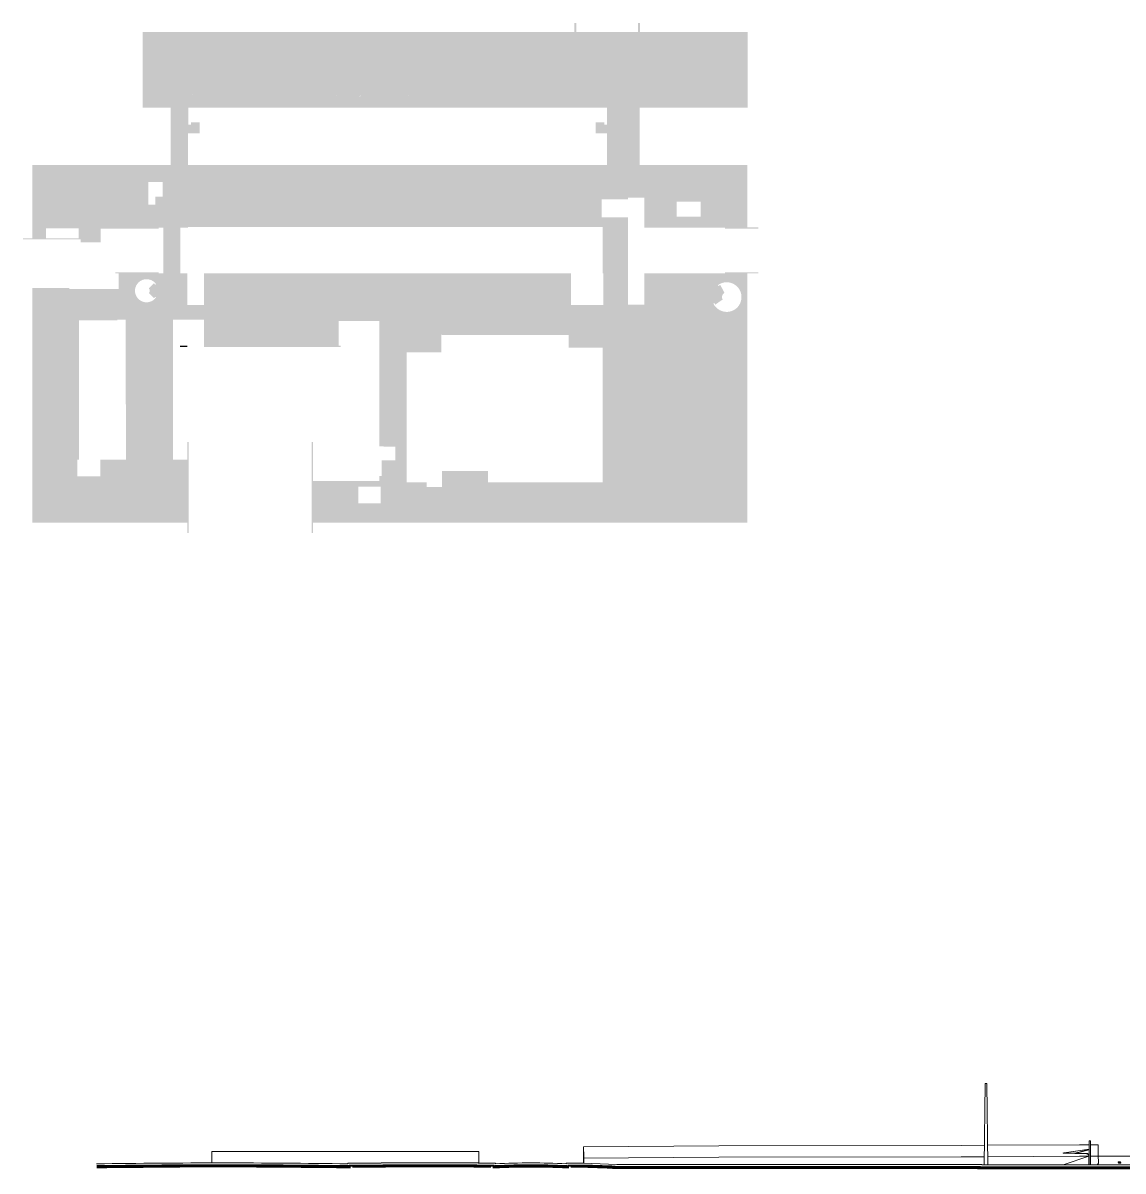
# Model space of a CAD drawing. Header units: metres. Extents: x -331 to 2982, y 362 to 2539.
# Drawn here: x 544.4 to 735.6, y 2039.9 to 2239.3 of the extents above; entities that cross this region are included whole.
import ezdxf

# ---------------------------------------------------------------- set-up
doc = ezdxf.new("R2010")
doc.units = ezdxf.units.M
doc.layers.get('0').update_dxf_attribs({"color": 251})
doc.layers.add('_corredores', color=251, linetype='Continuous', plot=False)
doc.layers.add('_salas', color=251, linetype='Continuous', plot=False)

msp = doc.modelspace()

# ---------------------------------------------------------------- hatches: boundary and pattern name
at = {"layer": '_corredores', "transparency": 33554508}
h = msp.add_hatch(color=256, dxfattribs=at)
h.dxf.hatch_style = 1
h.paths.add_polyline_path([(651.609, 2224.544), (670.379, 2224.544), (670.379, 2226.38), (670.189, 2226.38), (670.189, 2226.577), (670.003, 2226.764), (666.304, 2226.765), (666.288, 2226.731), (666.184, 2226.814), (665.422, 2227.574), (663.994, 2227.574), (662.566, 2227.574), (661.756, 2226.765), (661.72, 2226.765), (661.716, 2226.764), (661.703, 2226.763), (661.685, 2226.763), (658.091, 2226.765), (657.744, 2226.418), (657.397, 2226.765), (653.804, 2226.765), (653.788, 2226.731), (653.684, 2226.814), (652.922, 2227.574), (651.494, 2227.574), (649.748, 2227.574), (649.748, 2226.814), (649.608, 2226.814), (649.608, 2229.894), (644.803, 2229.894), (644.803, 2226.873), (644.862, 2226.814), (645.244, 2227.196), (645.626, 2226.814), (645.244, 2226.432), (644.803, 2226.873), (644.803, 2226.755), (644.813, 2226.765), (640.707, 2226.765), (640.374, 2226.432), (640.042, 2226.765), (636.434, 2226.765), (636.419, 2226.731), (636.314, 2226.814), (635.553, 2227.574), (634.124, 2227.574), (632.696, 2227.574), (631.886, 2226.765), (631.85, 2226.765), (631.847, 2226.764), (631.833, 2226.763), (631.815, 2226.763), (628.221, 2226.765), (627.874, 2226.418), (627.528, 2226.765), (623.934, 2226.765), (623.918, 2226.731), (623.814, 2226.814), (623.052, 2227.574), (621.624, 2227.574), (620.195, 2227.574), (619.385, 2226.765), (619.35, 2226.765), (619.346, 2226.764), (619.333, 2226.763), (619.315, 2226.763), (615.721, 2226.765), (615.374, 2226.418), (615.027, 2226.765), (611.434, 2226.765), (611.418, 2226.731), (611.314, 2226.814), (610.552, 2227.574), (609.124, 2227.574), (607.695, 2227.574), (606.886, 2226.765), (606.85, 2226.765), (606.846, 2226.764), (606.833, 2226.763), (606.815, 2226.763), (603.221, 2226.765), (602.874, 2226.418), (602.527, 2226.765), (598.934, 2226.765), (598.918, 2226.731), (598.814, 2226.814), (598.052, 2227.574), (596.624, 2227.574), (595.195, 2227.574), (594.386, 2226.765), (594.35, 2226.765), (594.346, 2226.764), (594.333, 2226.763), (594.315, 2226.763), (590.721, 2226.765), (590.374, 2226.418), (590.027, 2226.765), (586.434, 2226.765), (586.418, 2226.731), (586.314, 2226.814), (585.552, 2227.574), (584.124, 2227.574), (582.696, 2227.574), (581.886, 2226.765), (581.85, 2226.765), (581.846, 2226.764), (581.833, 2226.763), (581.815, 2226.763), (578.221, 2226.765), (577.874, 2226.418), (577.527, 2226.765), (573.934, 2226.765), (573.918, 2226.731), (573.814, 2226.814), (573.052, 2227.574), (571.624, 2227.574), (570.196, 2227.574), (569.386, 2226.765), (569.35, 2226.765), (569.347, 2226.764), (569.333, 2226.763), (569.315, 2226.763), (565.615, 2226.764), (565.429, 2226.577), (565.429, 2226.38), (565.239, 2226.38), (565.239, 2224.544), (570.084, 2224.544), (570.084, 2214.631), (570.224, 2214.631), (570.224, 2205.511), (567.336, 2205.511), (567.336, 2207.706), (566.209, 2207.706), (566.209, 2205.511), (551.109, 2205.511), (551.109, 2210.743), (549.909, 2210.743), (549.909, 2205.511), (546.059, 2205.511), (546.059, 2201.896), (548.429, 2201.896), (548.429, 2203.596), (548.029, 2203.596), (548.029, 2203.796), (554.454, 2203.796), (554.454, 2203.596), (554.129, 2203.596), (554.129, 2201.896), (554.454, 2201.896), (554.454, 2201.696), (554.454, 2201.171), (557.954, 2201.171), (557.954, 2203.571), (557.954, 2203.771), (568.009, 2203.771), (568.009, 2203.751), (568.814, 2203.751), (568.814, 2195.791), (567.984, 2195.791), (567.984, 2195.771), (562.344, 2195.771), (561.069, 2195.771), (561.069, 2193.046), (554.154, 2193.046), (552.479, 2193.046), (552.479, 2160.521), (552.479, 2157.071), (554.079, 2157.071), (554.079, 2160.546), (553.904, 2160.546), (553.904, 2163.421), (554.169, 2163.421), (554.169, 2187.631), (560.804, 2187.631), (560.804, 2187.721), (573.009, 2187.721), (575.859, 2187.721), (582.789, 2187.721), (582.789, 2190.321), (575.859, 2190.321), (572.984, 2190.321), (572.984, 2195.792), (571.754, 2195.791), (571.754, 2203.746), (573.119, 2203.746), (573.119, 2203.831), (645.139, 2203.831), (645.139, 2195.821), (645.259, 2195.821), (645.259, 2190.321), (639.759, 2190.321), (639.759, 2188.496), (645.259, 2188.496), (645.259, 2187.571), (649.659, 2187.571), (649.659, 2185.096), (652.259, 2185.096), (652.259, 2183.896), (653.059, 2183.896), (653.059, 2176.891), (652.259, 2176.891), (652.259, 2175.256), (653.059, 2175.256), (653.059, 2168.396), (652.259, 2168.396), (652.259, 2166.996), (653.059, 2166.996), (653.059, 2159.491), (625.259, 2159.491), (625.259, 2158.671), (614.559, 2158.671), (614.559, 2159.471), (611.029, 2159.471), (611.029, 2158.071), (613.079, 2158.071), (613.079, 2157.771), (612.879, 2157.771), (612.879, 2156.871), (627.079, 2156.871), (627.079, 2158.071), (654.659, 2158.071), (654.659, 2183.895), (655.755, 2183.895), (655.755, 2184.659), (654.659, 2184.659), (654.659, 2186.759), (655.755, 2186.759), (655.755, 2187.521), (652.009, 2187.521), (652.009, 2187.721), (670.319, 2187.721), (670.319, 2195.771), (666.409, 2195.771), (666.409, 2195.775), (652.409, 2195.791), (652.409, 2195.701), (652.409, 2190.371), (649.559, 2190.371), (649.559, 2205.511), (644.999, 2205.511), (644.999, 2208.661), (649.559, 2208.661), (649.559, 2208.921), (649.559, 2212.196), (652.209, 2212.196), (652.209, 2214.631), (651.609, 2214.631)])
h.paths.add_polyline_path([(645.929, 2221.611), (645.469, 2221.611), (645.469, 2222.031), (643.969, 2222.031), (643.969, 2221.611), (643.949, 2220.111), (645.929, 2220.111), (645.929, 2214.631), (646.006, 2214.631), (646.006, 2210.811), (643.809, 2210.811), (643.809, 2205.511), (635.009, 2205.511), (635.009, 2210.811), (633.809, 2210.811), (633.809, 2205.511), (625.009, 2205.511), (625.009, 2210.811), (623.809, 2210.811), (623.809, 2205.511), (615.009, 2205.511), (615.009, 2210.811), (613.809, 2210.811), (613.809, 2205.511), (605.009, 2205.511), (605.009, 2210.811), (603.809, 2210.811), (603.809, 2205.511), (595.009, 2205.511), (595.009, 2210.811), (593.809, 2210.811), (593.809, 2205.511), (585.009, 2205.511), (585.009, 2210.811), (583.809, 2210.811), (583.809, 2205.511), (575.009, 2205.511), (575.009, 2210.811), (573.979, 2210.811), (573.979, 2205.511), (573.194, 2205.511), (573.194, 2214.631), (573.124, 2214.631), (573.124, 2220.111), (575.144, 2220.111), (575.144, 2221.611), (575.124, 2221.611), (575.124, 2222.031), (573.624, 2222.031), (573.624, 2221.611), (573.164, 2221.611), (573.164, 2224.544), (645.929, 2224.543)], flags=16)
h.paths.add_polyline_path([(651.494, 2226.432), (651.112, 2226.814), (651.494, 2227.196), (651.876, 2226.814)], flags=16)
h.paths.add_polyline_path([(634.506, 2226.814), (634.124, 2226.432), (633.742, 2226.814), (634.124, 2227.196)], flags=16)
h.paths.add_polyline_path([(663.612, 2226.814), (663.994, 2227.196), (664.376, 2226.814), (663.994, 2226.432)], flags=16)
h.paths.add_polyline_path([(622.006, 2226.814), (621.624, 2226.432), (621.242, 2226.814), (621.624, 2227.196)], flags=16)
h.paths.add_polyline_path([(664.387, 2190.558), (664.549, 2190.636), (664.71, 2190.352), (666.011, 2191.25, -0.4317329), (666.33, 2192.393), (665.596, 2193.792), (665.278, 2193.592), (665.17, 2193.736, -2.7881728)], flags=16)
h.paths.add_polyline_path([(609.506, 2226.814), (609.124, 2226.432), (608.742, 2226.814), (609.124, 2227.196)], flags=16)
h.paths.add_polyline_path([(597.006, 2226.814), (596.624, 2226.432), (596.242, 2226.814), (596.624, 2227.196)], flags=16)
h.paths.add_polyline_path([(584.506, 2226.814), (584.124, 2226.432), (583.742, 2226.814), (584.124, 2227.196)], flags=16)
h.paths.add_polyline_path([(572.006, 2226.814), (571.624, 2226.432), (571.242, 2226.814), (571.624, 2227.196)], flags=16)
h.paths.add_polyline_path([(567.555, 2193.924), (567.408, 2193.821), (567.203, 2194.065), (566.309, 2193.171, -0.4142136), (566.309, 2192.372), (567.203, 2191.477), (567.408, 2191.721), (567.555, 2191.618, -3.1715948)], flags=16)
h = msp.add_hatch(color=256, dxfattribs=at)
h.dxf.hatch_style = 1
h.paths.add_polyline_path([(666.409, 2203.751), (666.409, 2203.771), (668.459, 2203.771), (668.459, 2204.871), (666.809, 2204.871), (666.809, 2204.771), (666.609, 2204.771), (666.609, 2205.521), (662.209, 2205.521), (657.359, 2205.521), (657.359, 2205.621), (658.034, 2205.621), (658.034, 2208.221), (653.709, 2208.221), (653.609, 2208.221), (653.609, 2210.121), (650.859, 2210.121), (650.859, 2212.096), (649.659, 2212.096), (649.659, 2208.921), (652.409, 2208.921), (652.409, 2203.751)])
at = {"layer": '_salas', "transparency": 33554559}
h = msp.add_hatch(color=256, dxfattribs=at)
h.dxf.hatch_style = 1
h.paths.add_polyline_path([(670.379, 2237.729), (651.629, 2237.729), (651.629, 2239.284), (651.299, 2239.284), (651.299, 2237.729), (640.564, 2237.729), (640.564, 2239.284), (640.234, 2239.284), (640.234, 2237.729), (565.239, 2237.729), (565.239, 2226.38), (565.429, 2226.38), (565.429, 2226.577), (565.615, 2226.764), (569.35, 2226.765), (569.383, 2226.773), (569.434, 2226.814), (570.192, 2227.57), (570.205, 2227.583), (570.229, 2227.574), (571.624, 2227.574), (573.019, 2227.574), (573.043, 2227.583), (573.056, 2227.57), (573.814, 2226.814), (573.866, 2226.773), (573.898, 2226.765), (577.527, 2226.765), (577.867, 2226.425), (577.874, 2226.432), (578.221, 2226.765), (581.85, 2226.765), (581.882, 2226.773), (581.934, 2226.814), (582.692, 2227.57), (582.705, 2227.583), (582.729, 2227.574), (584.124, 2227.574), (585.519, 2227.574), (585.543, 2227.583), (585.556, 2227.57), (586.314, 2226.814), (586.365, 2226.773), (586.398, 2226.765), (590.027, 2226.765), (590.367, 2226.425), (590.374, 2226.432), (590.721, 2226.765), (594.35, 2226.765), (594.382, 2226.773), (594.434, 2226.814), (595.191, 2227.57), (595.205, 2227.583), (595.229, 2227.574), (596.624, 2227.574), (598.019, 2227.574), (598.043, 2227.583), (598.056, 2227.57), (598.814, 2226.814), (598.865, 2226.773), (598.898, 2226.765), (602.527, 2226.765), (602.867, 2226.425), (602.874, 2226.432), (603.221, 2226.765), (606.85, 2226.765), (606.882, 2226.773), (606.934, 2226.814), (607.691, 2227.57), (607.705, 2227.583), (607.729, 2227.574), (609.124, 2227.574), (610.519, 2227.574), (610.543, 2227.583), (610.556, 2227.57), (611.314, 2226.814), (611.365, 2226.773), (611.398, 2226.765), (615.027, 2226.765), (615.367, 2226.425), (615.374, 2226.432), (615.721, 2226.765), (619.35, 2226.765), (619.382, 2226.773), (619.434, 2226.814), (620.191, 2227.57), (620.204, 2227.583), (620.229, 2227.574), (621.624, 2227.574), (623.019, 2227.574), (623.043, 2227.583), (623.056, 2227.57), (623.814, 2226.814), (623.865, 2226.773), (623.898, 2226.765), (627.528, 2226.765), (627.867, 2226.425), (627.874, 2226.432), (628.221, 2226.765), (631.85, 2226.765), (631.883, 2226.773), (631.935, 2226.814), (632.692, 2227.57), (632.705, 2227.583), (632.729, 2227.574), (634.124, 2227.574), (635.519, 2227.574), (635.544, 2227.583), (635.557, 2227.57), (636.314, 2226.814), (636.366, 2226.773), (636.398, 2226.765), (640.042, 2226.765), (640.374, 2226.432), (640.707, 2226.765), (644.803, 2226.765), (644.803, 2229.894), (649.608, 2229.894), (649.608, 2226.814), (649.748, 2226.814), (649.748, 2227.574), (651.494, 2227.574), (652.889, 2227.574), (652.913, 2227.583), (652.926, 2227.57), (653.684, 2226.814), (653.736, 2226.773), (653.768, 2226.765), (657.397, 2226.765), (657.737, 2226.425), (657.744, 2226.432), (658.091, 2226.765), (661.72, 2226.765), (661.752, 2226.773), (661.804, 2226.814), (662.562, 2227.57), (662.575, 2227.583), (662.599, 2227.574), (663.994, 2227.574), (665.389, 2227.574), (665.413, 2227.583), (665.426, 2227.57), (666.184, 2226.814), (666.235, 2226.773), (666.268, 2226.765), (670.003, 2226.764), (670.189, 2226.577), (670.189, 2226.38), (670.379, 2226.38)])
h = msp.add_hatch(color=256, dxfattribs=at)
h.dxf.hatch_style = 1
h.paths.add_polyline_path([(571.624, 2226.432), (572.006, 2226.814), (571.624, 2227.196), (571.242, 2226.814)])
h.paths.add_polyline_path([(584.506, 2226.814), (584.124, 2227.196), (583.742, 2226.814), (584.124, 2226.432)])
h = msp.add_hatch(color=256, dxfattribs=at)
h.dxf.hatch_style = 1
h.paths.add_polyline_path([(597.006, 2226.814), (596.624, 2227.196), (596.242, 2226.814), (596.624, 2226.432)])
h.paths.add_polyline_path([(609.124, 2227.196), (608.742, 2226.814), (609.124, 2226.432), (609.506, 2226.814)])
h.paths.add_polyline_path([(622.006, 2226.814), (621.624, 2227.196), (621.242, 2226.814), (621.624, 2226.432)])
h = msp.add_hatch(color=256, dxfattribs=at)
h.dxf.hatch_style = 1
h.paths.add_polyline_path([(634.124, 2227.196), (633.742, 2226.814), (634.124, 2226.432), (634.506, 2226.814)])
h.paths.add_polyline_path([(645.626, 2226.814), (645.244, 2227.196), (644.862, 2226.814), (645.244, 2226.432)])
h.paths.add_polyline_path([(651.876, 2226.814), (651.494, 2227.196), (651.112, 2226.814), (651.494, 2226.432)])
h.paths.add_polyline_path([(664.376, 2226.814), (663.994, 2227.196), (663.612, 2226.814), (663.994, 2226.432)])
h = msp.add_hatch(color=256, dxfattribs=at)
h.dxf.hatch_style = 1
h.paths.add_polyline_path([(570.224, 2214.631), (570.084, 2214.631), (546.059, 2214.631), (546.059, 2205.511), (549.909, 2205.511), (549.909, 2210.743), (551.109, 2210.743), (551.109, 2205.511), (566.209, 2205.511), (566.209, 2207.706), (566.209, 2211.646), (568.709, 2211.646), (568.709, 2209.111), (567.436, 2209.111), (567.436, 2207.706), (567.336, 2207.706), (567.336, 2205.511), (570.224, 2205.511)])
h = msp.add_hatch(color=256, dxfattribs=at)
h.dxf.hatch_style = 1
h.paths.add_polyline_path([(623.809, 2210.811), (625.009, 2210.811), (625.009, 2205.511), (633.809, 2205.511), (633.809, 2210.811), (635.009, 2210.811), (635.009, 2205.511), (643.809, 2205.511), (643.809, 2210.811), (646.006, 2210.811), (646.006, 2214.631), (645.929, 2214.631), (573.194, 2214.631), (573.194, 2205.511), (573.979, 2205.511), (573.979, 2210.811), (575.009, 2210.811), (575.009, 2205.511), (583.809, 2205.511), (583.809, 2210.811), (585.009, 2210.811), (585.009, 2205.511), (593.809, 2205.511), (593.809, 2210.811), (595.009, 2210.811), (595.009, 2205.511), (603.809, 2205.511), (603.809, 2210.811), (605.009, 2210.811), (605.009, 2205.511), (613.809, 2205.511), (613.809, 2210.811), (615.009, 2210.811), (615.009, 2205.511), (623.809, 2205.511)])
h = msp.add_hatch(color=256, dxfattribs=at)
h.dxf.hatch_style = 1
h.paths.add_polyline_path([(670.319, 2214.631), (652.209, 2214.631), (652.209, 2212.196), (649.559, 2212.196), (649.559, 2208.921), (649.659, 2208.921), (649.659, 2212.096), (650.859, 2212.096), (650.859, 2210.121), (653.609, 2210.121), (653.609, 2208.221), (653.709, 2208.221), (662.209, 2208.221), (662.209, 2205.621), (657.359, 2205.621), (657.359, 2205.521), (662.209, 2205.521), (666.609, 2205.521), (666.609, 2204.771), (666.809, 2204.771), (666.809, 2204.871), (668.459, 2204.871), (668.459, 2203.771), (666.409, 2203.771), (666.409, 2203.571), (672.219, 2203.571), (672.219, 2203.771), (670.319, 2203.771)])
h = msp.add_hatch(color=256, dxfattribs=at)
h.dxf.hatch_style = 1
h.paths.add_polyline_path([(554.454, 2203.796), (548.029, 2203.796), (548.029, 2203.596), (554.454, 2203.596)])
h.paths.add_polyline_path([(554.454, 2201.896), (544.429, 2201.896), (544.429, 2201.696), (554.454, 2201.696)])
h = msp.add_hatch(color=256, dxfattribs=at)
h.dxf.hatch_style = 1
h.paths.add_polyline_path([(557.954, 2203.771), (557.954, 2203.571), (568.009, 2203.571), (568.009, 2203.771)])
h = msp.add_hatch(color=256, dxfattribs=at)
h.dxf.hatch_style = 1
h.paths.add_polyline_path([(567.984, 2195.971), (560.509, 2195.971), (560.509, 2195.771), (567.984, 2195.771)])
h = msp.add_hatch(color=256, dxfattribs=at)
h.dxf.hatch_style = 1
h.paths.add_polyline_path([(639.659, 2195.819), (575.859, 2195.793), (575.859, 2190.321), (582.789, 2190.321), (582.789, 2187.721), (575.859, 2187.721), (575.859, 2183.021), (599.659, 2183.021), (599.659, 2183.221), (599.259, 2183.221), (599.259, 2187.521), (606.359, 2187.521), (606.359, 2184.771), (609.059, 2184.771), (609.059, 2184.571), (610.959, 2184.571), (610.959, 2185.101), (615.159, 2185.101), (615.159, 2187.421), (617.259, 2187.421), (617.259, 2185.101), (639.259, 2185.096), (639.259, 2182.896), (645.149, 2182.896), (645.149, 2159.491), (653.059, 2159.491), (653.059, 2166.996), (652.259, 2166.996), (652.259, 2168.396), (653.059, 2168.396), (653.059, 2175.256), (652.259, 2175.256), (652.259, 2176.891), (653.059, 2176.891), (653.059, 2183.896), (652.259, 2183.896), (652.259, 2185.096), (649.659, 2185.096), (649.659, 2187.571), (645.259, 2187.571), (645.259, 2188.496), (639.759, 2188.496), (639.759, 2190.321), (639.659, 2190.321)])
h = msp.add_hatch(color=256, dxfattribs=at)
h.dxf.hatch_style = 1
h.paths.add_polyline_path([(672.219, 2195.971), (666.409, 2195.971), (666.409, 2195.771), (672.219, 2195.771)])
h = msp.add_hatch(color=256, dxfattribs=at)
h.dxf.hatch_style = 1
h.paths.add_polyline_path([(562.309, 2163.421), (557.849, 2163.421), (557.849, 2160.546), (554.079, 2160.546), (554.079, 2157.071), (552.479, 2157.071), (552.479, 2160.521), (552.479, 2193.246), (546.059, 2193.246), (546.059, 2152.511), (557.849, 2152.511), (573.209, 2152.511), (573.209, 2163.421), (570.509, 2163.421), (570.509, 2187.721), (562.299, 2187.721)])
h = msp.add_hatch(color=256, dxfattribs=at)
h.dxf.hatch_style = 1
h.paths.add_polyline_path([(670.319, 2187.721), (652.009, 2187.721), (652.009, 2187.521), (655.755, 2187.521), (655.755, 2186.759), (654.659, 2186.759), (654.659, 2184.659), (655.755, 2184.659), (655.755, 2183.895), (654.659, 2183.895), (654.659, 2158.071), (627.079, 2158.071), (627.079, 2156.871), (612.879, 2156.871), (612.879, 2157.771), (613.079, 2157.771), (613.079, 2158.071), (611.029, 2158.071), (611.029, 2159.471), (611.109, 2159.471), (611.109, 2163.171), (609.159, 2163.171), (609.159, 2163.321), (606.759, 2163.321), (606.759, 2160.621), (606.359, 2160.621), (606.359, 2159.746), (594.609, 2159.746), (594.609, 2150.721), (594.809, 2150.721), (594.809, 2152.511), (618.109, 2152.511), (670.319, 2152.511)])
h.paths.add_polyline_path([(606.556, 2158.751), (606.556, 2155.871), (602.709, 2155.871), (602.709, 2158.751)], flags=16)
at = {"layer": '_salas', "true_color": 0xab9c4f, "transparency": 33554559}
h = msp.add_hatch(color=55, dxfattribs=at)
h.dxf.hatch_style = 1
h.paths.add_polyline_path([(606.359, 2165.721), (606.759, 2165.721), (609.159, 2165.701), (609.159, 2163.321), (609.159, 2163.171), (611.109, 2163.171), (611.109, 2182.101), (617.109, 2182.101), (617.109, 2185.101), (617.109, 2185.121), (617.259, 2185.121), (617.259, 2187.421), (615.159, 2187.421), (615.159, 2185.101), (610.959, 2185.101), (610.959, 2184.571), (609.059, 2184.571), (609.059, 2184.771), (606.359, 2184.771)])
at = {"layer": '_salas', "transparency": 33554559}
h = msp.add_hatch(color=256, dxfattribs=at)
h.dxf.hatch_style = 1
h.paths.add_polyline_path([(573.009, 2183.221), (571.709, 2183.221), (571.709, 2183.021), (573.009, 2183.021)])
h = msp.add_hatch(color=256, dxfattribs=at)
h.dxf.hatch_style = 1
h.paths.add_polyline_path([(573.209, 2166.521), (573.009, 2166.521), (573.009, 2163.421), (570.509, 2163.421), (570.509, 2163.271), (573.009, 2163.271), (573.009, 2150.721), (573.209, 2150.721)])
h = msp.add_hatch(color=256, dxfattribs=at)
h.dxf.hatch_style = 1
h.paths.add_polyline_path([(594.809, 2166.521), (594.609, 2166.521), (594.609, 2159.746), (594.809, 2159.746)])
h = msp.add_hatch(color=256, dxfattribs=at)
h.dxf.hatch_style = 1
h.paths.add_polyline_path([(625.259, 2158.671), (625.259, 2161.471), (617.259, 2161.471), (617.259, 2158.671)])
h = msp.add_hatch(color=256, dxfattribs=at)
h.dxf.hatch_style = 1
h.paths.add_polyline_path([(625.259, 2158.671), (625.259, 2161.471), (617.259, 2161.471), (617.259, 2158.671)])

# ---------------------------------------------------------------- linework, layer by layer
at = {"lineweight": 0}
for p, q in [((711.905, 2055.097), (711.595, 2055.097)), ((641.826, 2044.091), (641.826, 2043.227)), ((731.267, 2042.427), (731.267, 2044.427)), ((577.245, 2041.276), (577.245, 2043.277)), ((623.63, 2043.277), (577.245, 2043.277)), ((623.63, 2041.227), (623.63, 2043.277)), ((641.826, 2043.227), (641.826, 2041.227)), ((641.826, 2043.227), (641.876, 2043.227)), ((641.876, 2043.227), (641.876, 2041.227)), ((725.198, 2043.048), (725.197, 2042.998)), ((729.211, 2042.877), (725.197, 2042.998)), ((729.211, 2042.927), (725.198, 2043.048)), ((729.661, 2042.427), (725.198, 2040.927)), ((729.661, 2042.427), (729.661, 2040.927)), ((729.711, 2042.427), (729.711, 2040.927)), ((731.267, 2042.427), (731.332, 2041.46)), ((734.724, 2041.485), (734.724, 2041.41)), ((734.774, 2041.31), (734.774, 2041.235)), ((735.174, 2041.31), (735.174, 2041.235))]:
    msp.add_line(p, q, dxfattribs=at)
at = {"linetype": 'Continuous', "lineweight": 0, "ltscale": 0.02}
for p, q in [((729.711, 2043.689), (725.348, 2043.043)), ((729.711, 2043.679), (725.405, 2043.041)), ((729.711, 2043.589), (727.205, 2042.987)), ((729.711, 2043.538), (727.426, 2042.981))]:
    msp.add_line(p, q, dxfattribs=at)
at = {"lineweight": 0}
for points in [[(712.06, 2040.927), (711.905, 2055.097), (711.595, 2055.097), (711.44, 2040.927)], [(641.826, 2044.091), (665.349, 2044.259), (707.453, 2044.326), (711.477, 2044.346)], [(712.022, 2044.349), (728.027, 2044.427), (729.711, 2044.427)], [(729.901, 2044.427), (731.267, 2044.427)], [(641.826, 2042.091), (665.349, 2042.259), (707.453, 2042.326), (711.455, 2042.346)], [(712.044, 2042.349), (728.027, 2042.427), (729.661, 2042.427)], [(729.901, 2042.427), (743.223, 2042.427)], [(735.174, 2041.235), (734.774, 2041.235), (734.724, 2041.41)]]:
    msp.add_lwpolyline(points, dxfattribs=at)
at = {"linetype": 'Continuous', "lineweight": 0, "ltscale": 0.02}
msp.add_lwpolyline([(729.901, 2040.927), (729.901, 2045.141), (729.711, 2045.141), (729.711, 2042.427)], dxfattribs=at)
at = {"lineweight": 0, "const_width": 0.55}
msp.add_lwpolyline([(751.123, 2040.427), (710.54, 2040.427), (710.54, 2040.477), (647.107, 2040.477), (647.107, 2040.544), (641.818, 2040.727), (639.326, 2040.727), (639.326, 2040.601, 0.0265069), (626.037, 2040.601), (626.037, 2040.727), (623.037, 2040.727), (623.037, 2040.777), (607.182, 2040.777), (607.182, 2040.727), (601.358, 2040.727), (601.358, 2040.62, 0.006956), (557.235, 2040.627, 0.006956)], format="xyb", dxfattribs=at)
at = {"lineweight": 0}
msp.add_lwpolyline([(750.623, 2040.927), (711.04, 2040.927), (711.04, 2040.977), (647.607, 2040.977), (647.607, 2041.027), (641.826, 2041.227), (638.826, 2041.227), (638.826, 2041.127, 0.0244123), (626.537, 2041.127), (626.537, 2041.227), (623.537, 2041.227), (623.537, 2041.277), (606.682, 2041.277), (606.682, 2041.227), (600.858, 2041.227), (600.858, 2041.127, 0.0068761), (557.228, 2041.127)], format="xyb", dxfattribs=at)
msp.add_lwpolyline([(734.724, 2041.485), (735.124, 2041.485), (735.174, 2041.31), (734.774, 2041.31)], close=True, dxfattribs=at)
for centre, radius, start, end in [((729.211, 2042.427), 0.5, 0, 90), ((729.211, 2042.427), 0.45, 0, 90), ((730.833, 2041.427), 0.5, 270, 3.81407)]:
    msp.add_arc(centre, radius, start, end, dxfattribs=at)

doc.saveas('drawing.dxf')
